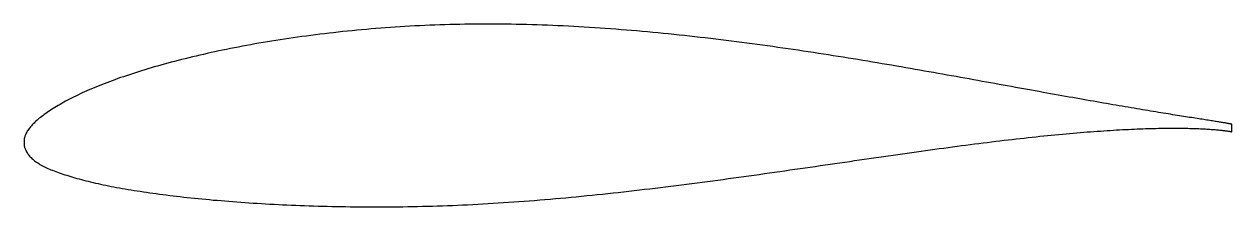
# Model space of a CAD drawing. Header units: metres. Extents: x -15.8 to 32, y -2.7 to 4.6.
import ezdxf

# ---------------------------------------------------------------- set-up
doc = ezdxf.new("R2010")
doc.units = ezdxf.units.M

msp = doc.modelspace()

# ---------------------------------------------------------------- linework, layer by layer
msp.add_lwpolyline([(32.045, 0.588), (32.045, 0.589), (32.042, 0.589), (32.037, 0.591), (32.031, 0.592), (32.023, 0.594), (32.013, 0.596), (32.001, 0.599), (31.987, 0.602), (31.971, 0.605), (31.954, 0.608), (31.935, 0.612), (31.914, 0.616), (31.891, 0.62), (31.867, 0.624), (31.84, 0.629), (31.812, 0.634), (31.782, 0.639), (31.75, 0.644), (31.716, 0.65), (31.681, 0.656), (31.644, 0.662), (31.605, 0.668), (31.564, 0.675), (31.521, 0.682), (31.477, 0.689), (31.431, 0.696), (31.383, 0.704), (31.333, 0.712), (31.281, 0.72), (31.228, 0.729), (31.173, 0.737), (31.116, 0.746), (31.058, 0.755), (30.997, 0.765), (30.935, 0.775), (30.872, 0.785), (30.806, 0.795), (30.739, 0.806), (30.67, 0.816), (30.599, 0.827), (30.527, 0.839), (30.453, 0.851), (30.377, 0.862), (30.299, 0.875), (30.22, 0.887), (30.139, 0.9), (30.056, 0.913), (29.972, 0.927), (29.886, 0.94), (29.799, 0.954), (29.709, 0.969), (29.618, 0.983), (29.526, 0.998), (29.432, 1.014), (29.336, 1.029), (29.238, 1.045), (29.139, 1.061), (29.039, 1.078), (28.936, 1.094), (28.833, 1.112), (28.727, 1.129), (28.62, 1.147), (28.512, 1.165), (28.401, 1.183), (28.29, 1.202), (28.177, 1.221), (28.062, 1.241), (27.946, 1.261), (27.828, 1.281), (27.708, 1.301), (27.588, 1.322), (27.465, 1.343), (27.342, 1.364), (27.216, 1.386), (27.09, 1.408), (26.962, 1.43), (26.832, 1.453), (26.701, 1.476), (26.569, 1.499), (26.435, 1.523), (26.299, 1.546), (26.163, 1.57), (26.025, 1.595), (25.885, 1.62), (25.745, 1.645), (25.603, 1.67), (25.459, 1.696), (25.314, 1.722), (25.168, 1.748), (25.021, 1.774), (24.872, 1.801), (24.722, 1.828), (24.571, 1.855), (24.419, 1.883), (24.265, 1.91), (24.11, 1.938), (23.954, 1.967), (23.797, 1.995), (23.638, 2.024), (23.478, 2.053), (23.317, 2.082), (23.155, 2.112), (22.992, 2.141), (22.828, 2.171), (22.662, 2.201), (22.495, 2.231), (22.328, 2.262), (22.159, 2.292), (21.989, 2.323), (21.818, 2.354), (21.646, 2.385), (21.473, 2.416), (21.299, 2.448), (21.124, 2.479), (20.948, 2.511), (20.771, 2.543), (20.593, 2.574), (20.414, 2.606), (20.234, 2.638), (20.053, 2.67), (19.871, 2.702), (19.689, 2.734), (19.505, 2.767), (19.321, 2.799), (19.136, 2.831), (18.95, 2.863), (18.763, 2.896), (18.575, 2.928), (18.386, 2.96), (18.197, 2.992), (18.007, 3.024), (17.816, 3.056), (17.625, 3.088), (17.432, 3.12), (17.239, 3.152), (17.046, 3.184), (16.851, 3.215), (16.656, 3.247), (16.461, 3.278), (16.264, 3.31), (16.067, 3.341), (15.87, 3.372), (15.672, 3.403), (15.473, 3.433), (15.274, 3.464), (15.074, 3.494), (14.874, 3.524), (14.673, 3.554), (14.471, 3.583), (14.269, 3.612), (14.067, 3.641), (13.864, 3.67), (13.661, 3.699), (13.458, 3.727), (13.254, 3.755), (13.049, 3.782), (12.844, 3.809), (12.639, 3.836), (12.434, 3.863), (12.228, 3.889), (12.022, 3.915), (11.815, 3.94), (11.609, 3.965), (11.402, 3.99), (11.194, 4.014), (10.987, 4.038), (10.779, 4.062), (10.571, 4.084), (10.363, 4.107), (10.155, 4.129), (9.947, 4.151), (9.738, 4.173), (9.53, 4.193), (9.321, 4.214), (9.112, 4.234), (8.903, 4.253), (8.694, 4.272), (8.485, 4.29), (8.276, 4.308), (8.067, 4.325), (7.858, 4.342), (7.649, 4.358), (7.44, 4.374), (7.231, 4.389), (7.023, 4.404), (6.814, 4.418), (6.605, 4.431), (6.397, 4.444), (6.188, 4.456), (5.98, 4.467), (5.772, 4.478), (5.564, 4.489), (5.357, 4.498), (5.149, 4.507), (4.942, 4.516), (4.735, 4.523), (4.528, 4.53), (4.322, 4.537), (4.116, 4.543), (3.91, 4.548), (3.705, 4.552), (3.499, 4.555), (3.295, 4.558), (3.09, 4.561), (2.886, 4.562), (2.683, 4.563), (2.479, 4.563), (2.277, 4.562), (2.074, 4.561), (1.873, 4.559), (1.671, 4.556), (1.47, 4.553), (1.27, 4.548), (1.07, 4.544), (0.871, 4.538), (0.672, 4.531), (0.474, 4.524), (0.276, 4.517), (0.079, 4.508), (-0.117, 4.499), (-0.313, 4.489), (-0.508, 4.479), (-0.702, 4.467), (-0.896, 4.456), (-1.089, 4.443), (-1.281, 4.43), (-1.473, 4.416), (-1.663, 4.401), (-1.854, 4.386), (-2.043, 4.37), (-2.231, 4.354), (-2.419, 4.337), (-2.606, 4.319), (-2.792, 4.301), (-2.978, 4.282), (-3.162, 4.263), (-3.346, 4.243), (-3.528, 4.223), (-3.71, 4.202), (-3.891, 4.181), (-4.071, 4.159), (-4.25, 4.136), (-4.428, 4.113), (-4.605, 4.09), (-4.782, 4.066), (-4.957, 4.042), (-5.131, 4.017), (-5.304, 3.992), (-5.476, 3.966), (-5.647, 3.94), (-5.817, 3.913), (-5.987, 3.886), (-6.154, 3.859), (-6.321, 3.831), (-6.487, 3.802), (-6.652, 3.774), (-6.815, 3.744), (-6.977, 3.715), (-7.139, 3.685), (-7.299, 3.654), (-7.458, 3.623), (-7.615, 3.592), (-7.772, 3.561), (-7.927, 3.529), (-8.081, 3.496), (-8.234, 3.464), (-8.385, 3.43), (-8.536, 3.397), (-8.685, 3.363), (-8.832, 3.329), (-8.979, 3.295), (-9.124, 3.26), (-9.268, 3.225), (-9.41, 3.19), (-9.551, 3.155), (-9.691, 3.119), (-9.83, 3.083), (-9.967, 3.047), (-10.102, 3.01), (-10.237, 2.974), (-10.37, 2.937), (-10.501, 2.899), (-10.631, 2.862), (-10.76, 2.824), (-10.887, 2.787), (-11.013, 2.748), (-11.137, 2.71), (-11.26, 2.672), (-11.382, 2.633), (-11.501, 2.594), (-11.62, 2.555), (-11.737, 2.516), (-11.852, 2.477), (-11.966, 2.438), (-12.078, 2.398), (-12.189, 2.358), (-12.298, 2.318), (-12.406, 2.278), (-12.512, 2.238), (-12.617, 2.198), (-12.72, 2.158), (-12.821, 2.117), (-12.921, 2.077), (-13.019, 2.036), (-13.116, 1.995), (-13.21, 1.954), (-13.304, 1.913), (-13.396, 1.872), (-13.486, 1.831), (-13.574, 1.79), (-13.661, 1.748), (-13.746, 1.707), (-13.829, 1.666), (-13.911, 1.624), (-13.991, 1.583), (-14.07, 1.542), (-14.146, 1.501), (-14.221, 1.459), (-14.295, 1.419), (-14.366, 1.378), (-14.436, 1.337), (-14.504, 1.296), (-14.571, 1.256), (-14.636, 1.216), (-14.699, 1.176), (-14.76, 1.136), (-14.82, 1.096), (-14.877, 1.057), (-14.933, 1.018), (-14.988, 0.979), (-15.04, 0.94), (-15.091, 0.902), (-15.14, 0.863), (-15.187, 0.825), (-15.233, 0.787), (-15.277, 0.749), (-15.319, 0.711), (-15.359, 0.674), (-15.397, 0.636), (-15.434, 0.599), (-15.468, 0.562), (-15.501, 0.525), (-15.533, 0.488), (-15.562, 0.451), (-15.59, 0.415), (-15.615, 0.379), (-15.639, 0.344), (-15.662, 0.309), (-15.682, 0.274), (-15.701, 0.24), (-15.717, 0.207), (-15.732, 0.175), (-15.746, 0.145), (-15.757, 0.115), (-15.767, 0.088), (-15.774, 0.064), (-15.78, 0.043), (-15.785, 0.026), (-15.787, 0.016), (-15.784, -0.29), (-15.783, -0.292), (-15.78, -0.299), (-15.775, -0.311), (-15.768, -0.329), (-15.76, -0.352), (-15.749, -0.38), (-15.737, -0.41), (-15.723, -0.442), (-15.707, -0.475), (-15.689, -0.508), (-15.67, -0.541), (-15.648, -0.574), (-15.625, -0.608), (-15.6, -0.64), (-15.573, -0.673), (-15.544, -0.705), (-15.514, -0.737), (-15.482, -0.768), (-15.448, -0.799), (-15.412, -0.829), (-15.374, -0.859), (-15.335, -0.888), (-15.294, -0.918), (-15.251, -0.946), (-15.206, -0.975), (-15.16, -1.003), (-15.111, -1.03), (-15.061, -1.057), (-15.01, -1.084), (-14.956, -1.111), (-14.901, -1.137), (-14.844, -1.163), (-14.785, -1.188), (-14.724, -1.214), (-14.662, -1.239), (-14.598, -1.264), (-14.532, -1.289), (-14.465, -1.314), (-14.396, -1.339), (-14.325, -1.364), (-14.252, -1.388), (-14.178, -1.413), (-14.102, -1.437), (-14.024, -1.462), (-13.944, -1.486), (-13.863, -1.51), (-13.781, -1.534), (-13.696, -1.558), (-13.61, -1.582), (-13.522, -1.606), (-13.433, -1.629), (-13.342, -1.653), (-13.249, -1.676), (-13.155, -1.699), (-13.059, -1.722), (-12.961, -1.744), (-12.862, -1.767), (-12.762, -1.789), (-12.659, -1.81), (-12.555, -1.832), (-12.45, -1.853), (-12.343, -1.875), (-12.234, -1.895), (-12.124, -1.916), (-12.012, -1.936), (-11.899, -1.957), (-11.784, -1.977), (-11.668, -1.997), (-11.55, -2.016), (-11.431, -2.036), (-11.31, -2.055), (-11.188, -2.073), (-11.064, -2.092), (-10.939, -2.111), (-10.812, -2.129), (-10.684, -2.147), (-10.555, -2.165), (-10.424, -2.183), (-10.291, -2.2), (-10.158, -2.217), (-10.023, -2.234), (-9.886, -2.25), (-9.748, -2.267), (-9.609, -2.283), (-9.468, -2.299), (-9.326, -2.314), (-9.183, -2.33), (-9.039, -2.345), (-8.893, -2.36), (-8.745, -2.375), (-8.597, -2.389), (-8.447, -2.403), (-8.296, -2.417), (-8.144, -2.43), (-7.99, -2.443), (-7.836, -2.456), (-7.68, -2.469), (-7.523, -2.481), (-7.364, -2.493), (-7.205, -2.505), (-7.044, -2.516), (-6.882, -2.527), (-6.719, -2.538), (-6.555, -2.548), (-6.39, -2.559), (-6.224, -2.568), (-6.056, -2.578), (-5.888, -2.587), (-5.718, -2.595), (-5.548, -2.604), (-5.376, -2.612), (-5.203, -2.619), (-5.03, -2.626), (-4.855, -2.633), (-4.679, -2.64), (-4.503, -2.646), (-4.325, -2.651), (-4.147, -2.657), (-3.967, -2.662), (-3.787, -2.666), (-3.605, -2.67), (-3.423, -2.674), (-3.24, -2.678), (-3.056, -2.681), (-2.871, -2.684), (-2.686, -2.686), (-2.499, -2.688), (-2.312, -2.689), (-2.124, -2.69), (-1.935, -2.69), (-1.746, -2.69), (-1.555, -2.69), (-1.364, -2.689), (-1.173, -2.688), (-0.98, -2.686), (-0.787, -2.683), (-0.593, -2.68), (-0.399, -2.677), (-0.203, -2.673), (-0.008, -2.668), (0.189, -2.663), (0.386, -2.658), (0.583, -2.651), (0.781, -2.645), (0.98, -2.638), (1.179, -2.63), (1.379, -2.622), (1.579, -2.613), (1.78, -2.603), (1.981, -2.593), (2.183, -2.583), (2.385, -2.572), (2.588, -2.56), (2.791, -2.548), (2.994, -2.535), (3.198, -2.522), (3.402, -2.509), (3.607, -2.494), (3.812, -2.479), (4.017, -2.464), (4.222, -2.449), (4.428, -2.432), (4.634, -2.416), (4.841, -2.398), (5.047, -2.381), (5.254, -2.363), (5.461, -2.344), (5.668, -2.325), (5.876, -2.306), (6.083, -2.286), (6.291, -2.266), (6.499, -2.245), (6.707, -2.224), (6.915, -2.202), (7.123, -2.18), (7.331, -2.158), (7.54, -2.135), (7.748, -2.113), (7.956, -2.089), (8.165, -2.066), (8.373, -2.042), (8.581, -2.017), (8.79, -1.993), (8.998, -1.968), (9.206, -1.943), (9.414, -1.918), (9.622, -1.892), (9.83, -1.866), (10.038, -1.84), (10.246, -1.814), (10.453, -1.787), (10.66, -1.761), (10.868, -1.734), (11.074, -1.707), (11.281, -1.679), (11.488, -1.652), (11.694, -1.624), (11.9, -1.597), (12.105, -1.569), (12.311, -1.541), (12.516, -1.513), (12.72, -1.484), (12.924, -1.456), (13.128, -1.427), (13.332, -1.399), (13.535, -1.37), (13.738, -1.342), (13.94, -1.313), (14.142, -1.284), (14.344, -1.255), (14.545, -1.226), (14.745, -1.198), (14.945, -1.169), (15.144, -1.14), (15.343, -1.111), (15.542, -1.082), (15.74, -1.053), (15.937, -1.025), (16.133, -0.996), (16.329, -0.968), (16.525, -0.939), (16.72, -0.911), (16.914, -0.883), (17.107, -0.854), (17.3, -0.826), (17.492, -0.798), (17.684, -0.771), (17.874, -0.743), (18.064, -0.716), (18.253, -0.688), (18.442, -0.661), (18.629, -0.635), (18.816, -0.608), (19.002, -0.581), (19.187, -0.555), (19.372, -0.529), (19.555, -0.503), (19.738, -0.478), (19.919, -0.453), (20.1, -0.427), (20.28, -0.403), (20.459, -0.378), (20.637, -0.354), (20.815, -0.33), (20.991, -0.307), (21.166, -0.283), (21.34, -0.26), (21.513, -0.237), (21.686, -0.215), (21.857, -0.193), (22.027, -0.172), (22.196, -0.15), (22.364, -0.129), (22.531, -0.108), (22.697, -0.088), (22.862, -0.068), (23.025, -0.049), (23.188, -0.03), (23.349, -0.011), (23.509, 0.008), (23.668, 0.026), (23.826, 0.043), (23.983, 0.06), (24.138, 0.077), (24.293, 0.094), (24.446, 0.11), (24.598, 0.125), (24.748, 0.141), (24.897, 0.156), (25.045, 0.17), (25.192, 0.184), (25.338, 0.197), (25.482, 0.211), (25.625, 0.224), (25.766, 0.236), (25.906, 0.248), (26.045, 0.26), (26.183, 0.271), (26.319, 0.282), (26.453, 0.292), (26.587, 0.302), (26.719, 0.312), (26.849, 0.321), (26.978, 0.33), (27.106, 0.339), (27.232, 0.347), (27.357, 0.354), (27.48, 0.362), (27.602, 0.369), (27.723, 0.375), (27.841, 0.381), (27.959, 0.387), (28.075, 0.393), (28.189, 0.398), (28.302, 0.403), (28.413, 0.407), (28.523, 0.411), (28.631, 0.414), (28.738, 0.418), (28.843, 0.421), (28.947, 0.423), (29.049, 0.426), (29.149, 0.428), (29.248, 0.429), (29.345, 0.431), (29.441, 0.432), (29.534, 0.432), (29.627, 0.433), (29.718, 0.433), (29.807, 0.433), (29.894, 0.433), (29.98, 0.432), (30.064, 0.431), (30.146, 0.43), (30.227, 0.429), (30.306, 0.427), (30.383, 0.426), (30.459, 0.424), (30.533, 0.422), (30.605, 0.419), (30.676, 0.417), (30.745, 0.414), (30.812, 0.411), (30.877, 0.408), (30.941, 0.405), (31.003, 0.402), (31.063, 0.398), (31.122, 0.395), (31.178, 0.391), (31.233, 0.387), (31.287, 0.383), (31.338, 0.38), (31.388, 0.376), (31.436, 0.371), (31.482, 0.367), (31.526, 0.363), (31.569, 0.359), (31.61, 0.355), (31.648, 0.351), (31.686, 0.347), (31.721, 0.343), (31.755, 0.338), (31.787, 0.334), (31.817, 0.33), (31.845, 0.327), (31.871, 0.323), (31.896, 0.319), (31.919, 0.315), (31.94, 0.312), (31.959, 0.309), (31.976, 0.306), (31.992, 0.303), (32.005, 0.3), (32.017, 0.298), (32.027, 0.295), (32.035, 0.293), (32.042, 0.292), (32.046, 0.291), (32.049, 0.29), (32.05, 0.289)], close=True)

doc.saveas('drawing.dxf')
